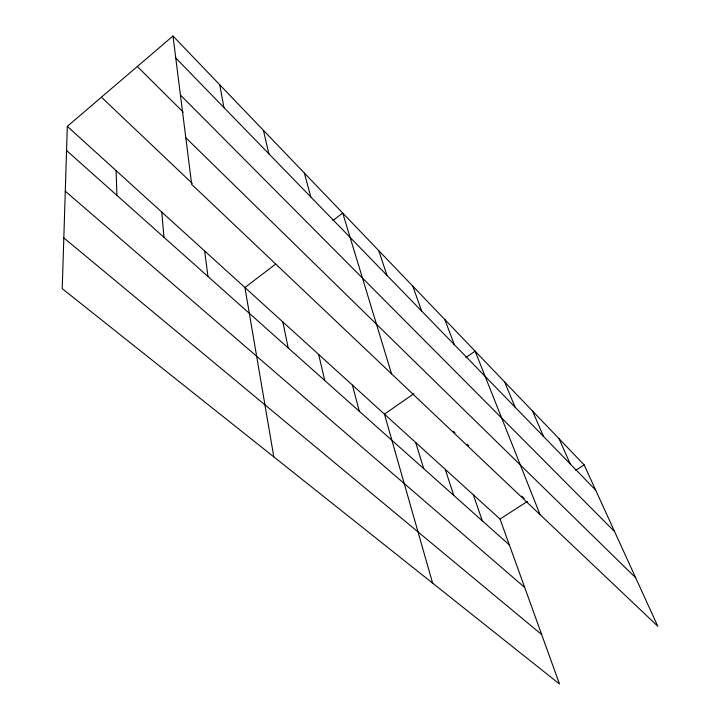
<?xml version="1.0" encoding="UTF-8"?>
<svg xmlns="http://www.w3.org/2000/svg" width="720" height="720" viewBox="0 0 720 720"><rect width="100%" height="100%" fill="white"/><g stroke="black" fill="none" stroke-linecap="round" stroke-linejoin="round"><path stroke-width="1.08" d="M67.32 126.36L62.226 288.657L559.494 684L500.031 519.039L67.32 126.36L172.98 36L584.163 464.895L657.774 626.211L191.691 184.383L172.98 36M275.688 264.087L244.917 287.532L273.816 456.876M332.928 220.491L342.711 213.039L391.563 373.851M413.856 393.714L384.444 414.144L432.612 583.119M465.885 357.552L475.11 351.144L540.054 514.611M500.031 519.039L527.364 501.444M575.703 470.34L584.163 464.895M63.819 237.888L541.674 634.563M65.286 191.214L524.682 587.421M66.564 150.543L509.364 544.932M101.421 97.2L192.231 183.375M453.42 431.262L455.031 432.792M467.145 444.285L468.756 445.824M521.811 496.17L524.187 498.429M185.805 137.736L635.67 577.755M137.34 66.483L183.231 112.149M180.423 95.031L614.619 531.63M175.743 57.969L595.692 490.149M559.035 438.678L570.267 463.977M532.557 411.066L543.447 436.383M504.63 381.933L515.115 407.223M444.816 319.545L454.32 344.655M412.758 286.11L421.659 311.04M473.346 494.82L482.301 520.83M378.783 250.668L386.991 275.364M445.257 469.332L453.78 495.423M415.674 442.485L423.693 468.63M304.335 173.016L310.815 196.974M352.449 385.11L359.28 411.255M318.636 354.42L324.756 380.511M263.43 130.347L268.848 153.783M282.852 321.948L288.171 347.922M219.744 84.78L223.938 107.559M204.642 250.983L207.999 276.516M161.793 212.094L163.953 237.285M116.109 170.64L116.91 195.39"/></g></svg>
